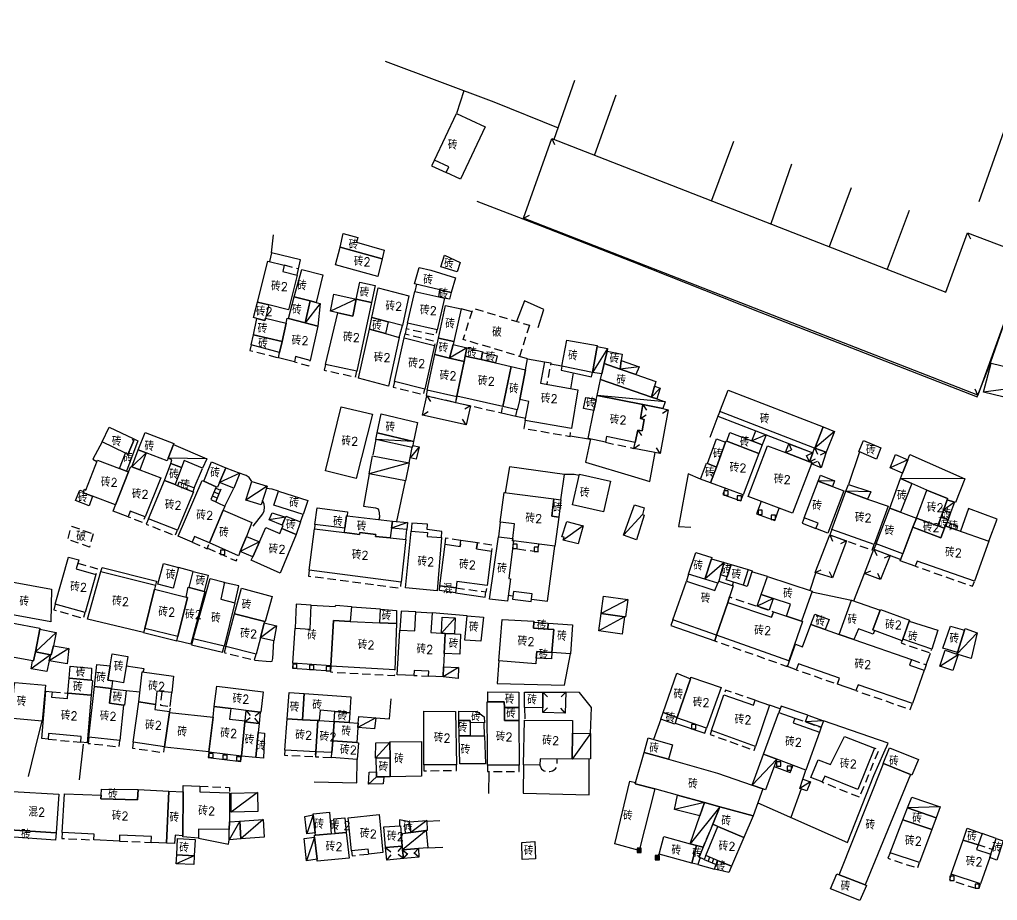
# Model space of a CAD drawing. Header units: millimetres. Extents: x 0 to 1209, y 0 to 1054.
# Drawn here: x 436 to 668.9, y 674.5 to 884.2 of the extents above; entities that cross this region are included whole.
import ezdxf

# ---------------------------------------------------------------- set-up
doc = ezdxf.new("R2010")
doc.units = ezdxf.units.MM
doc.linetypes.add('X5', pattern=[3, 2, -1])
doc.layers.add('JMD', color=6, linetype='Continuous')
doc.styles.add('HZ', font='rs.shx', dxfattribs={"width": 0.8, "bigfont": 'hztxt.shx'})
doc.linetypes.add('443', pattern='A,9.4,[169,AAA.SHX,S=1,R=0,X=0,Y=0.15],0.6', length=10)

# ---------------------------------------------------------------- blocks, each defined once
blk = doc.blocks.new('gc291')
blk.add_lwpolyline([(-0.5, -0.5), (0.5, -0.5), (0.5, 0.5), (-0.5, 0.5), (-0.5, -0.5)])
blk = doc.blocks.new('*U1')
at = {"linetype": 'Continuous'}
for points in [[(0, 0), (0.5, 0.5), (-0.5, 0.5)], [(0, 0), (-0.5, 0.5), (-0.5, -0.5)], [(0, 0), (-0.5, -0.5), (0.5, -0.5)], [(0, 0), (0.5, -0.5), (0.5, 0.5)]]:
    blk.add_solid(points, dxfattribs=at)
blk = doc.blocks.new('gc002')
blk.add_lwpolyline([(-0.5, -0.5), (0.5, -0.5), (0.5, 0.5), (-0.5, 0.5), (-0.5, -0.5)])
at = {"linetype": 'Continuous'}
blk.add_blockref('*U1', (0, 0), dxfattribs=at)

msp = doc.modelspace()

# ---------------------------------------------------------------- linework, layer by layer
at = {"layer": 'JMD', "color": 6, "linetype": '443', "flags": 128}
for points in [[(544.9, 841.02), (559.97, 835.19), (581.87, 826.62), (612.15, 814.62), (664.08, 794.42), (667.18, 802.54), (677.96, 833.12), (687.11, 858.67), (693.6, 877.26), (673.69, 884.22)], [(523.07, 874.33), (549, 864.63), (564.25, 858.46)], [(563.29, 855.74), (568.26, 869.83)], [(541.79, 867.28), (540.06, 861.82)], [(578.01, 866.23), (572.9, 851.99)], [(671.3, 860.08), (664.4, 840.81)], [(606.02, 855.19), (600.8, 841.12)], [(619.8, 849.77), (614.89, 835.62)], [(628.89, 830.16), (634.16, 844.23)], [(647.82, 838.79), (642.61, 824.81)], [(496.02, 828.69), (496.49, 832.96)], [(502.47, 824.85), (502.96, 826.99), (496.02, 828.69), (495.59, 826.62)], [(530.52, 821.22), (530.16, 819.52)], [(559.54, 810.93), (560.89, 815.17), (556.28, 817.25), (554.35, 812.37)], [(543.79, 814.63), (541.15, 815.32)], [(526.43, 808.56), (527.24, 811.39)], [(528.11, 810.69), (527.83, 809.44)], [(557, 803.49), (555.06, 804.04)], [(565.17, 801.72), (562.46, 802.18)], [(567.31, 796.35), (567.91, 800.11)], [(554.2, 789.83), (556.55, 789.3)], [(602.31, 789.8), (600.38, 784.74)], [(567.13, 785.15), (571.97, 784.3)], [(455.71, 783.67), (453.5, 779.54), (454.47, 779.02)], [(520.89, 784.26), (520.14, 780.57)], [(571.94, 784.44), (570.75, 778.82), (582.45, 775.35), (586.07, 774.27), (587.39, 781.17)], [(636.06, 781.31), (633.38, 773.53)], [(528.81, 778.7), (529.05, 779.88)], [(564.94, 769.85), (565.77, 775.91), (552.72, 777.73), (551.68, 771.62)], [(477.63, 772.76), (479.59, 777.38)], [(491.36, 774.28), (490.72, 775.23), (490.02, 775.64), (489.32, 775.94), (488.45, 776.2)], [(519.25, 776.06), (517.93, 768.4), (520.82, 767.97), (521.25, 767.8), (521.52, 767.48), (521.65, 766.8), (521.71, 765.75), (521.58, 765.17)], [(569.26, 775.68), (568.07, 775.9), (565.61, 775.92)], [(598.16, 774.8), (595.24, 776.1), (592.93, 763.54), (595.88, 763.41)], [(525.87, 764.7), (527.94, 774.39)], [(484.94, 768.4), (487.07, 772.66)], [(497.67, 771.92), (496.18, 772.43), (494.79, 772.6)], [(491.69, 763.6), (493.96, 766.59), (494.26, 767.3), (494.34, 768.11), (494.28, 768.86), (493.9, 769.81)], [(502.95, 764.62), (503.57, 766.4)], [(666.85, 760.02), (668.8, 765.26), (662, 767.86), (660.07, 762.41)], [(506.34, 763.99), (506.24, 762.95)], [(536.53, 760.89), (536.62, 762.36), (533.06, 762.79), (533.17, 764.06), (529.44, 764.33), (529.29, 762.41)], [(550.47, 764.58), (550.04, 761.1)], [(527.98, 760.44), (528.21, 762.83)], [(557.9, 746.2), (561.77, 745.77), (563.46, 758.88)], [(477.4, 752.86), (473.91, 753.75)], [(595.34, 752.16), (594.8, 750.56)], [(614.14, 751.67), (610.43, 752.78)], [(625.6, 752.63), (624.23, 748.34)], [(634.65, 745.85), (637.25, 752.34)], [(487.36, 745.53), (488.27, 749.4), (484.58, 750.18)], [(605.79, 749.45), (606.05, 750.28)], [(539.86, 747.73), (546.88, 746.68), (547.09, 747.95)], [(624.65, 747.95), (634.14, 746.03)], [(505.5, 744.78), (501.93, 745.05), (501.69, 739.3)], [(552.39, 747.17), (553.48, 747.04)], [(521.99, 743.85), (515.12, 744.35)], [(530.4, 743.19), (526.91, 743.42), (526.61, 738.84)], [(542.64, 742.25), (534.32, 743.01)], [(491.95, 731.73), (495.73, 731.41), (496.16, 731.51), (496.35, 732.11), (496.59, 736.35)], [(550.18, 731.57), (549.77, 726.2), (565.79, 725.78), (567.19, 733.26)], [(651.93, 730.63), (652.92, 733.39)], [(465.48, 728.93), (465.74, 729.65), (461.39, 730.32)], [(461.41, 724.53), (464.65, 724.16)], [(471.93, 720.69), (472.33, 723.99)], [(520.81, 717.99), (524.15, 717.72), (524.53, 722.52)], [(572, 714.29), (572.19, 720.43), (569.33, 723.99), (566.14, 724.08)], [(556.26, 720.41), (556.31, 717.75)], [(617.12, 720.13), (614.6, 721)], [(623.75, 718.6), (617.35, 720.75), (616.8, 719.26)], [(438.18, 703.99), (440.53, 713.82), (441.4, 717.21)], [(588.7, 717.65), (586.98, 712.85)], [(611.79, 697.72), (633.15, 688.32), (639.47, 704.24), (641.82, 709.66), (642.88, 711.99), (627.47, 717.29)], [(546.76, 713.67), (546.68, 716.82)], [(451.21, 711.68), (450.21, 703.26)], [(506.17, 702.79), (516.38, 702.49), (516.41, 708.07)], [(571.64, 699.63), (571.64, 708.19)], [(556.03, 706.79), (555.94, 700.02), (571.64, 699.63)], [(622.56, 703.36), (623.25, 705.56)], [(547.78, 705.2), (547.68, 700)], [(622.13, 701.08), (619.68, 694.25)], [(528.88, 693.26), (526.5, 693.68), (526.53, 692.29)], [(536.13, 693.46), (533, 693.27)], [(478.64, 689.38), (485.77, 687.95), (485.97, 688.97)], [(668.59, 689.3), (665.22, 690.49)], [(533.15, 687.03), (536.85, 687.2)], [(587.89, 684.72), (588.32, 685.5)], [(597.51, 683.04), (601.53, 682)]]:
    msp.add_lwpolyline(points, dxfattribs=at)
at = {"layer": 'JMD', "color": 6, "linetype": 'Continuous', "flags": 128}
for points in [[(546.92, 858.65), (541.02, 846.21), (537.59, 847.79), (538.23, 849.15), (534.8, 850.73), (540.06, 861.82)], [(522.36, 827.28), (512.34, 830.06), (513.12, 833.3), (516.55, 832.3), (516.25, 831.25), (522.86, 829.35)], [(522.36, 827.28), (521.32, 823.04), (511.3, 825.82), (512.34, 830.06)], [(495.36, 816.3), (492.69, 816.96), (495.15, 826.74), (499.08, 825.72), (498.72, 824.27), (502.11, 823.39), (500.09, 815.13)], [(540.96, 826.39), (540.27, 824.2), (536.35, 825.39), (537.24, 828.17)], [(506.66, 816.89), (505.22, 817.26), (501.45, 818.24), (503.21, 824.7), (508.25, 823.42)], [(538.84, 819.23), (536.1, 819.89), (530.08, 821.33), (531.22, 825.16), (533.99, 824.57), (539.87, 822.72)], [(519.87, 816.89), (516.2, 817.67), (517.04, 821.73), (520.71, 820.95)], [(523.77, 812.29), (519.95, 813.28), (521.46, 820.32), (528.75, 818.43), (527.24, 811.39)], [(538.84, 819.23), (538.37, 817.66), (537.25, 817.92), (535.88, 818.23), (536.1, 819.89)], [(505.22, 817.26), (504.03, 812.01), (500.09, 813.03), (501.45, 818.24)], [(506.66, 816.89), (507.63, 816.64), (507.03, 811.23), (504.03, 812.01), (505.22, 817.26)], [(519.87, 816.89), (516.35, 800.49), (508.9, 802.1), (511.83, 814.39), (515.36, 813.63), (516.2, 817.67)], [(516.2, 817.67), (515.36, 813.63), (511.83, 814.39), (510.07, 814.77), (510.89, 818.88)], [(535.88, 818.23), (537.25, 817.92), (535.49, 810.36), (528.4, 811.95), (530.16, 819.52)], [(495.36, 816.3), (494.58, 813.14), (494.45, 812.61), (492.57, 813.08), (491.78, 813.27), (492.69, 816.96)], [(539.44, 807.55), (535.76, 808.41), (537.48, 816.18), (541.15, 815.32)], [(499.51, 811.95), (498.55, 807.6), (491.71, 809.2), (492.57, 813.08), (494.45, 812.61), (494.58, 813.14)], [(500.09, 813.03), (504.03, 812.01), (507.03, 811.23), (505.23, 803.09), (501.75, 803.99), (501.47, 802.72), (497.69, 803.71), (497.97, 804.98), (498.55, 807.6), (499.51, 811.95), (499.76, 813.12)], [(523.77, 812.29), (523.16, 809.45), (519.35, 810.48), (519.95, 813.28)], [(523.16, 809.45), (526.43, 808.56), (523.89, 796.94), (516.74, 798.89), (519.35, 810.48)], [(498.55, 807.6), (497.97, 804.98), (491.17, 806.75), (491.71, 809.2)], [(534.81, 806.65), (532.5, 796.2), (525.31, 798.02), (527.62, 808.46)], [(539.44, 807.55), (539.27, 806.89), (538.42, 803.64), (534.9, 804.47), (535.76, 808.41)], [(542.57, 806.05), (542.16, 804.12), (541.89, 802.82), (538.42, 803.64), (539.27, 806.89)], [(546.29, 804.97), (545.93, 803.26), (542.16, 804.12), (542.57, 806.05), (546.33, 805.15)], [(573.53, 806.38), (572.43, 800.19), (572.43, 800.16), (565.17, 801.72), (566.31, 807.86), (573.57, 806.65)], [(575.92, 805.28), (575.25, 802.31), (574.7, 799.86), (572.43, 800.19), (573.53, 806.38), (576.06, 805.88)], [(538.42, 803.64), (541.89, 802.82), (540.17, 794.56), (540.13, 794.37), (533.12, 796), (534.9, 804.47)], [(545.93, 803.26), (549.39, 802.48), (553.11, 801.64), (551.11, 792.07), (540.17, 794.56), (541.89, 802.82), (542.16, 804.12)], [(549.39, 802.48), (545.93, 803.26), (546.29, 804.97), (549.75, 804.18)], [(555.17, 793.8), (556.51, 800.87), (557, 803.49), (561.04, 802.75), (560.09, 797.63), (568.99, 796.05), (567.42, 786.87), (556.44, 788.76), (557.3, 793.26)], [(579.31, 803.06), (579.02, 801.01), (575.25, 802.31), (575.92, 805.28), (579.53, 804.58)], [(556.51, 800.87), (555.17, 793.8), (554.55, 791.29), (551.11, 792.07), (553.11, 801.64)], [(579.02, 801.01), (582.79, 799.7), (587.56, 798.05), (587.22, 796.91), (586.47, 794.36), (574.39, 798.52), (574.7, 799.86), (575.25, 802.31)], [(582.79, 799.7), (579.02, 801.01), (579.31, 803.06), (583.57, 801.57)], [(685.13, 798.14), (683.33, 791.21), (665.57, 795.54), (667.37, 802.39)], [(586.47, 794.36), (587.78, 793.91), (589.72, 793.24), (589.17, 791.61), (584.43, 792.55), (573.53, 794.72), (574.39, 798.52)], [(587.78, 793.91), (586.47, 794.36), (587.22, 796.91), (588.54, 796.44)], [(573.34, 793.79), (572.8, 791.15), (570.34, 791.64), (570.89, 794.28)], [(584.43, 792.55), (583.89, 789.21), (584.72, 789.02), (584.26, 786.32), (583.28, 786.51), (582.63, 783.51), (575.81, 784.96), (575.53, 783.59), (571.42, 784.46), (572.8, 791.15), (573.34, 793.79), (573.53, 794.72)], [(627.36, 787.25), (625.37, 782.21), (625.34, 782.15), (602.75, 790.92), (604.77, 796.01)], [(520.04, 790.25), (516.17, 774.93), (508.9, 776.79), (512.62, 792.06)], [(529.84, 783.81), (521.21, 785.86), (522.11, 790.36), (530.75, 788.31)], [(463.06, 784.46), (462.95, 784.14), (463.27, 783.98), (461.84, 780.68), (461.28, 780.96), (455.71, 783.67), (457.37, 787.21)], [(628.12, 781.21), (625.37, 782.21), (627.36, 787.25), (630.09, 786.19)], [(472.69, 783.04), (471.43, 779.78), (471.2, 779.17), (466.19, 781.07), (464.31, 781.78), (465.91, 785.94), (472.8, 783.33)], [(529.84, 783.81), (529.65, 782.84), (529.55, 782.34), (520.89, 784.26), (521.21, 785.86)], [(610.4, 783.91), (612.84, 782.98), (612.07, 780.94), (604.4, 783.86), (605.17, 785.9)], [(612.84, 782.98), (610.4, 783.91), (611.32, 786.31), (613.84, 785.33)], [(461.47, 776.74), (459.81, 777.35), (461.28, 780.96), (461.84, 780.68), (463.27, 783.98), (462.95, 784.14), (463.06, 784.46), (464.22, 783.9)], [(474.59, 777.61), (472.03, 778.53), (472.3, 779.4), (471.43, 779.78), (472.69, 783.04), (480.67, 779.67), (479.61, 777.43), (475.27, 779.26)], [(529.55, 782.34), (529.65, 782.84), (531.18, 782.5), (530.51, 779.58), (529.05, 779.88)], [(604.14, 783.58), (601.94, 777.68), (599.8, 778.51), (601.97, 784.43)], [(604.4, 783.86), (612.07, 780.94), (608.34, 771.08), (600.55, 773.93), (601.94, 777.68), (604.14, 783.58), (604.26, 783.91)], [(618.38, 781.12), (624.09, 778.97), (624.69, 778.74), (624.58, 778.44), (620.07, 766.7), (609.49, 770.68), (614.16, 782.71)], [(641.13, 782.23), (640.07, 779.55), (635.87, 781.39), (637, 784.03)], [(466.19, 781.07), (464.64, 777.05), (462.77, 777.77), (464.31, 781.78)], [(528.81, 778.7), (527.94, 774.39), (519.25, 776.06), (520.11, 780.37)], [(647.54, 779.4), (646.28, 776.22), (643.3, 777.48), (644.56, 780.67)], [(658.62, 769.33), (656.88, 769.88), (656.99, 770.18), (652.08, 772.2), (648.52, 773.74), (645.77, 774.93), (646.28, 776.22), (647.54, 779.4), (648.04, 780.65), (661.08, 774.86), (658.86, 769.25)], [(459.81, 777.35), (461.47, 776.74), (462, 776.54), (458.89, 768.69), (453.44, 770.72), (451.18, 771.56), (451.29, 771.88), (451.47, 772.4), (451.85, 772.21), (454.58, 779.3)], [(462.77, 777.77), (464.64, 777.05), (469.65, 775.15), (465.94, 765.81), (462.38, 767.17), (461.87, 765.87), (458.31, 767.22), (458.89, 768.69), (462, 776.54), (462.53, 777.86)], [(474.59, 777.61), (473.09, 773.5), (470.56, 774.5), (472.03, 778.53)], [(485.15, 777.47), (483.65, 774.04), (483.15, 772.9), (482.87, 773.02), (479.9, 774.36), (481.75, 778.93)], [(599.8, 778.51), (601.94, 777.68), (600.55, 773.93), (598.16, 774.8), (599.62, 778.58)], [(483.65, 774.04), (485.15, 777.47), (488.45, 776.2), (487.07, 772.66)], [(576.74, 774.36), (575.11, 767.02), (567.71, 768.67), (569.34, 776)], [(629.58, 773.04), (626.21, 774.36), (626.72, 775.73), (630.1, 774.4)], [(473.09, 773.5), (473.73, 773.24), (477.28, 771.83), (477.42, 771.78), (473.61, 762.67), (466.76, 765.4), (470.56, 774.5)], [(477.28, 771.83), (473.73, 773.24), (474.08, 774.17), (477.63, 772.76)], [(479.9, 774.36), (482.87, 773.02), (481.57, 769.94), (484.94, 768.4), (484.52, 767.41), (481.27, 759.62), (477.73, 761.16), (477.14, 759.78), (473.84, 761.21), (479.55, 774.51)], [(494.96, 773.11), (493.53, 768.66), (489.94, 769.82), (491.36, 774.28)], [(629.58, 773.04), (632.26, 771.99), (628.45, 761.93), (625.66, 763.03), (626.15, 764.31), (622.89, 765.59), (626.21, 774.36)], [(637.97, 770.08), (632.75, 771.92), (633.38, 773.53), (638.71, 771.77)], [(648.52, 773.74), (645.78, 766.97), (643.27, 767.92), (645.77, 774.93)], [(451.29, 771.88), (451.18, 771.56), (453.44, 770.72), (452.63, 768.48), (449.37, 769.75), (450.39, 772.18)], [(504.66, 769.73), (503.57, 766.4), (496.58, 768.59), (497.67, 771.92)], [(563.28, 770.09), (562.74, 765.99), (564.4, 765.75), (563.46, 758.88), (553.62, 760.1), (553.39, 760.12), (553.45, 760.66), (553.9, 764.15), (550.47, 764.58), (551.41, 771.65)], [(637.97, 770.08), (642.84, 768.37), (639.51, 759.24), (629.42, 762.8), (632.75, 771.92)], [(656.88, 769.88), (656, 767.42), (655.44, 765.83), (654.69, 763.73), (649.57, 765.54), (652.08, 772.2), (656.99, 770.18)], [(564.4, 765.75), (562.74, 765.99), (563.28, 770.09), (564.94, 769.85)], [(584.75, 766.22), (582.97, 760.38), (579.81, 761.49), (582.46, 768.66), (584.76, 768.01), (584.35, 766.36)], [(658.62, 769.33), (657.72, 766.81), (656, 767.42), (656.88, 769.88)], [(490.04, 761.19), (488.58, 757.6), (488.16, 756.58), (481.27, 759.62), (484.52, 767.41), (491.37, 764.46)], [(499.35, 765.73), (498.57, 763.83), (495.46, 765.12), (496.22, 766.82)], [(514.04, 766.04), (513.85, 766.06), (513.5, 763.14), (506.34, 763.99), (506.94, 767.99), (514.16, 767.01)], [(514.04, 766.04), (524.84, 764.79), (524.62, 763.12), (524.32, 760.81), (520.82, 761.17), (520.87, 761.63), (517.07, 762.09), (517.01, 761.63), (513.37, 762.08), (513.5, 763.14), (513.85, 766.06)], [(645.78, 766.97), (649.57, 765.54), (648.74, 763.35), (646.34, 757.01), (639.98, 759.41), (643.27, 767.92)], [(657.72, 766.81), (657.13, 765.14), (655.44, 765.83), (656, 767.42)], [(501.87, 761.64), (498.51, 763.06), (498.78, 763.75), (498.57, 763.83), (499.35, 765.73), (499.46, 765.98), (502.95, 764.62)], [(524.62, 763.12), (524.84, 764.79), (528.37, 764.5), (528.21, 762.83)], [(570.21, 763.7), (569.07, 759.38), (565.45, 760.32), (565.67, 760.97), (565.18, 761.07), (566.34, 764.69)], [(656.59, 763.63), (659.1, 762.75), (666.85, 760.02), (663.39, 750.52), (649.76, 755.31), (649.31, 754.1), (645.72, 755.36), (646.34, 757.01), (648.74, 763.35), (655.37, 760.83), (656.23, 763.18), (656.41, 763.69)], [(654.69, 763.73), (656.23, 763.18), (655.37, 760.83), (648.74, 763.35), (649.57, 765.54)], [(657.13, 765.14), (656.91, 764.53), (656.59, 763.63), (656.41, 763.69), (656.23, 763.18), (654.69, 763.73), (655.44, 765.83)], [(659.1, 762.75), (656.59, 763.63), (656.91, 764.53), (659.39, 763.66)], [(498.51, 763.06), (501.87, 761.64), (498.13, 752.39), (491.19, 755.49), (491.56, 756.33), (493.15, 759.92), (494.67, 763.33), (498.04, 761.9)], [(513.37, 762.08), (517.01, 761.63), (517.07, 762.09), (520.87, 761.63), (520.82, 761.17), (524.32, 760.81), (527.98, 760.44), (526.93, 750.25), (504.99, 753.14), (506.24, 762.95)], [(536.53, 760.89), (535.45, 748.26), (527.91, 748.94), (529.29, 762.41), (533.18, 762.08), (533.1, 761.18)], [(493.15, 759.92), (491.56, 756.33), (488.58, 757.6), (490.04, 761.19)], [(540.01, 748.92), (536.14, 749.43), (537.39, 759.34), (540.95, 758.81), (541.13, 760.29), (545.04, 759.71), (544.85, 758.22), (548.41, 757.69), (547.35, 749.46), (540.19, 750.41)], [(553.45, 760.66), (553.39, 760.12), (553.62, 760.1), (552.5, 751.12), (552.93, 751.07), (552.2, 745.75), (547.91, 746.23), (550.04, 761.1)], [(600.82, 755.87), (599.17, 751), (595.34, 752.16), (597.09, 757.33), (600.9, 756.12)], [(454.19, 752.13), (451.65, 743.05), (444.55, 745.04), (447.69, 756.26), (450.12, 755.63), (449.51, 753.44)], [(473.91, 753.75), (472.64, 748.84), (469, 749.82), (470.28, 754.72)], [(603.8, 754.99), (602.93, 752.03), (602.5, 750.54), (602.29, 750.06), (599.17, 751), (600.82, 755.87)], [(605.47, 754.5), (604.52, 751.56), (602.93, 752.03), (603.8, 754.99)], [(604.52, 751.56), (605.47, 754.5), (609.55, 753.29), (608.34, 749.56), (604.28, 750.83)], [(468.17, 748.63), (465.83, 739.25), (465.59, 738.28), (452.25, 741.49), (455.42, 752.82), (468.41, 749.58)], [(479.99, 748.08), (476.4, 749.01), (477.4, 752.86), (480.93, 751.95)], [(443.61, 748.63), (443.45, 740.88), (433.97, 742.6), (434.13, 750.34)], [(487.33, 745.37), (484.76, 735.05), (477.41, 736.8), (481.42, 751.19), (484.85, 750.26), (483.98, 746.21)], [(602.29, 750.06), (602.5, 750.54), (605.98, 749.39), (605.09, 746.76), (604.64, 745.43), (602, 737.63), (591.57, 741.31), (594.8, 750.56), (601.55, 748.32)], [(622.2, 741.01), (618.66, 742.2), (619.6, 745.06), (615.47, 746.43), (612.65, 747.36), (614.14, 751.67), (624.73, 748.17)], [(475.69, 746.75), (476.05, 746.66), (473.72, 737.32), (465.83, 739.25), (468.17, 748.63)], [(476.4, 749.01), (479.99, 748.08), (480.13, 748.04), (476.83, 735.53), (473.48, 736.35), (473.72, 737.32), (476.05, 746.66), (475.69, 746.75), (476.19, 749.07)], [(494.41, 740.96), (487.23, 742.74), (488.88, 748.82), (496.17, 746.9), (494.55, 740.92)], [(540.01, 748.92), (539.86, 747.73), (536, 748.28), (536.14, 749.43)], [(580.05, 742.03), (574.51, 742.82), (575.06, 746.92), (580.84, 746.13), (580.29, 742)], [(618.66, 742.2), (622.2, 741.01), (622.42, 740.93), (619.24, 731.57), (602, 737.63), (604.64, 745.43), (615.07, 741.93), (615.52, 743.25)], [(615.47, 746.43), (614.48, 743.6), (611.67, 744.55), (612.65, 747.36)], [(640.95, 743.61), (639.24, 738.9), (639.61, 738.76), (639.25, 737.88), (635.75, 739.18), (634.66, 736.64), (631.16, 737.86), (634.14, 746.03)], [(494.41, 740.96), (494.31, 740.57), (493.37, 737.05), (492.34, 733.17), (485.16, 734.98), (487.23, 742.74)], [(514.73, 740.95), (510.75, 741.14), (510.13, 730.37), (501.08, 731.02), (501.69, 739.3), (505.26, 739.06), (505.5, 744.78), (511.22, 744.51), (511.33, 744.81), (515.06, 744.46)], [(525.79, 740.42), (521.79, 740.61), (521.99, 743.85), (525.82, 743.53)], [(536.51, 738.13), (537.35, 738.08), (537.15, 733.31), (537.01, 730.1), (536.91, 727.77), (533.41, 727.92), (533.46, 729.12), (529.96, 729.26), (529.91, 728.06), (525.92, 728.23), (526.61, 738.84), (530.19, 738.69), (530.4, 743.19), (534.32, 743.01), (534, 738.28)], [(580.05, 742.03), (579.51, 737.94), (573.97, 738.73), (574.51, 742.82)], [(647.85, 740.99), (646.31, 736.75), (646.17, 736.35), (639.61, 738.76), (639.24, 738.9), (640.95, 743.61), (641.01, 743.77), (647.94, 741.21)], [(440.83, 739.12), (439.8, 733.68), (439.4, 731.54), (439.11, 731.59), (432.61, 732.75), (434.14, 740.64), (440.87, 739.37)], [(493.37, 737.05), (494.31, 740.57), (497.19, 739.86), (496.59, 736.35)], [(514.73, 740.95), (521.79, 740.61), (525.79, 740.42), (525.4, 729.43), (510.13, 730.31), (510.13, 730.37), (510.75, 741.14)], [(539.59, 737.95), (537.35, 738.08), (536.51, 738.13), (536.7, 741.98), (539.79, 741.8)], [(546.48, 741.98), (545.85, 736.2), (542.02, 736.47), (542.64, 742.25)], [(558.5, 740.76), (558.38, 739.33), (561.81, 739.12), (563.24, 739.03), (562.81, 733.53), (559.23, 733.75), (559.07, 732.22), (558.93, 730.84), (550.18, 731.57), (550.96, 741.43), (558.52, 740.97)], [(561.93, 740.55), (561.81, 739.12), (558.38, 739.33), (558.5, 740.76)], [(562.81, 733.53), (563.24, 739.03), (561.81, 739.12), (561.93, 740.55), (567.72, 740.11), (567.19, 733.26)], [(627.89, 739), (624.41, 740.21), (625.37, 742.66), (628.83, 741.4)], [(646.31, 736.75), (647.85, 740.99), (654.68, 738.82), (653.22, 734.34)], [(444.09, 735.15), (443.6, 732.97), (443.38, 733.01), (439.8, 733.68), (440.83, 739.12), (444.79, 738.29)], [(539.59, 737.95), (541.05, 737.87), (540.9, 733.14), (537.15, 733.31), (537.35, 738.08)], [(627.89, 739), (631.16, 737.86), (634.66, 736.64), (648.43, 731.85), (647.96, 730.53), (651.45, 729.31), (648.61, 721.37), (635.7, 725.88), (635.19, 724.47), (630.78, 726.01), (631.29, 727.42), (621.47, 730.85), (620.96, 729.44), (618.88, 730.17), (620.8, 735.49), (622.43, 734.92), (624.41, 740.21)], [(661.03, 738.88), (659.37, 733.56), (655.89, 734.56), (657.69, 739.81)], [(659.48, 733.1), (659.24, 733.17), (659.37, 733.56), (661.03, 738.88), (661.15, 739.26), (664.02, 738.26), (662.61, 732.08)], [(443.38, 733.01), (443.06, 731.53), (442.51, 729.04), (438.84, 729.63), (439.11, 731.59), (439.4, 731.54), (439.8, 733.68)], [(443.06, 731.53), (443.38, 733.01), (443.6, 732.97), (444.09, 735.15), (447.78, 734.52), (447.38, 730.82)], [(562.81, 733.53), (562.7, 732), (559.07, 732.22), (559.23, 733.75)], [(659.24, 733.17), (659.48, 733.1), (658.24, 729.29), (655.19, 730.28), (656.42, 734.09)], [(458.16, 726.79), (457.08, 726.97), (457.61, 730.33), (458.07, 733.22), (461.81, 732.58), (460.82, 726.33)], [(453.09, 726.93), (447.87, 727.43), (448.12, 730.25), (453.2, 729.79)], [(457.61, 730.33), (457.08, 726.97), (458.16, 726.79), (457.95, 724.93), (457.83, 724.95), (453.89, 725.41), (454.47, 730.7)], [(468.4, 721.2), (464.48, 721.77), (465.27, 728.96), (472.73, 727.94), (472.33, 723.99), (468.73, 724.32)], [(536.91, 727.77), (537.01, 730.1), (540.58, 729.97), (540.5, 727.39)], [(453.09, 726.93), (453.4, 726.91), (453.07, 723.41), (447.55, 723.88), (447.87, 727.43)], [(595.77, 727.3), (592.61, 718.08), (589.27, 719.29), (592.52, 728.6)], [(592.57, 717.96), (592.61, 718.08), (595.77, 727.3), (595.89, 727.64), (603.07, 725.18), (599.61, 715.55)], [(434.42, 717.8), (434.06, 717.83), (434.09, 718.11), (434.78, 725.4), (434.88, 726.38), (442.22, 725.75), (441.4, 717.21)], [(447.55, 723.88), (453.07, 723.41), (452.12, 712.03), (450.62, 712.17), (450.74, 713.57), (442.96, 714.29), (442.84, 712.9), (441.35, 713.04), (442.3, 724.32), (443.79, 724.2), (443.68, 722.9), (447.45, 722.58)], [(457.83, 724.95), (457.45, 721.5), (460.8, 721.03), (459.93, 712.59), (452.57, 713.4), (453.89, 725.41)], [(457.95, 724.93), (461.41, 724.53), (461.03, 721), (460.8, 721.03), (457.45, 721.5), (457.83, 724.95)], [(493.35, 719.37), (489.97, 719.77), (486.33, 720.2), (482.41, 720.66), (482.98, 725.52), (494.07, 724.14), (493.51, 719.35)], [(554.91, 720.46), (551.47, 720.43), (551.45, 721.76), (547.54, 721.76), (547.51, 724.14), (554.89, 724.11)], [(560.63, 724.11), (560.61, 720.33), (556.26, 720.41), (556.28, 724.13)], [(503.84, 723.78), (503.37, 717.53), (499.76, 717.72), (500.2, 724.05)], [(514.65, 719.2), (511.1, 719.5), (507.58, 719.8), (507.38, 717.32), (507.07, 717.34), (503.37, 717.53), (503.84, 723.78), (514.93, 722.97)], [(603.76, 723.46), (610.81, 721.03), (611.19, 722.17), (614.6, 721), (611.27, 711.19), (600.82, 714.96)], [(468.4, 721.2), (468.27, 720), (471.76, 719.5), (471.73, 719.23), (470.58, 711.08), (463.13, 712.16), (464.48, 721.77)], [(486.33, 720.2), (486.02, 717.65), (489.72, 717.3), (489.69, 717.05), (488.87, 708.88), (481.12, 709.8), (481.13, 709.89), (482.11, 718.17), (482.41, 720.66)], [(514.65, 719.2), (514.5, 716.86), (510.93, 717.14), (511.1, 719.5)], [(540.06, 706.83), (532.31, 706.8), (532.28, 719.54), (539.82, 719.51)], [(543.31, 716.86), (543.31, 717.35), (540.65, 717.35), (540.61, 719.58), (545.01, 719.53), (546.63, 718.22), (546.71, 716.82)], [(547.54, 721.76), (551.45, 721.76), (551.47, 720.43), (551.51, 717.35), (554.94, 717.38), (554.98, 706.72), (547.43, 706.72), (547.41, 721.76)], [(554.94, 717.38), (551.51, 717.35), (551.47, 720.43), (554.91, 720.46)], [(482.11, 718.17), (481.13, 709.89), (470.57, 711), (470.58, 711.08), (471.73, 719.23)], [(503.37, 717.53), (507.07, 717.34), (506.55, 709.92), (499.19, 710.3), (499.76, 717.72)], [(507.38, 717.32), (510.93, 717.14), (510.61, 712.52), (510.42, 709.72), (506.55, 709.92), (507.07, 717.34)], [(514.5, 716.86), (516.68, 716.69), (516.6, 715.67), (516.36, 712.08), (510.61, 712.52), (510.93, 717.14)], [(516.6, 715.67), (516.68, 716.69), (516.79, 718.31), (520.86, 718.01), (520.59, 715.34)], [(543.31, 716.86), (543.34, 713.67), (540.69, 713.67), (540.65, 717.35), (543.31, 717.35)], [(567.68, 714.32), (567.59, 708.13), (560.02, 708.26), (559.94, 706.72), (556.03, 706.79), (556.24, 717.47), (567.72, 717.36)], [(592.61, 718.08), (592.57, 717.96), (592.06, 716.46), (588.7, 717.65), (589.27, 719.29)], [(616.34, 708.15), (613.16, 709.34), (616.8, 719.26), (620.61, 717.93), (620.21, 716.8), (626.51, 714.61), (623.25, 705.56)], [(627.47, 717.29), (626.91, 715.73), (623.19, 717.03), (623.75, 718.6)], [(493.07, 716.61), (492.86, 714.5), (492.26, 708.54), (488.87, 708.88), (489.69, 717.05)], [(492.26, 708.54), (492.86, 714.5), (494.36, 714.35), (494.09, 708.35)], [(516.36, 712.08), (516.75, 712.05), (516.41, 708.07), (510.33, 708.53), (510.42, 709.72), (510.61, 712.52)], [(540.69, 713.67), (543.34, 713.67), (546.76, 713.67), (546.94, 707.02), (540.86, 707.02)], [(567.59, 708.13), (567.68, 714.32), (572, 714.29), (571.95, 708.19)], [(590.54, 708.12), (584.75, 709.76), (585.73, 713.2), (591.52, 711.56)], [(639.61, 710.74), (635.61, 700.91), (627.76, 704.07), (627.1, 702.72), (624.4, 703.81), (626.17, 708.02), (629.14, 706.86), (632.42, 713.51)], [(524.26, 708.44), (520.94, 708.39), (520.78, 708.38), (520.83, 712.05), (524.24, 712.11)], [(524.29, 703.96), (524.26, 708.44), (524.24, 712.11), (524.24, 712.27), (531.72, 712.38), (531.77, 704.07)], [(648.19, 704.49), (641.74, 707.1), (641.63, 707.14), (643.19, 710.88), (650.08, 708.1), (648.52, 704.36)], [(524.29, 703.96), (522.75, 703.94), (521.02, 703.92), (521, 705.12), (520.94, 708.39), (524.26, 708.44)], [(590.54, 708.12), (602.19, 704.81), (610.46, 701.98), (613, 701.11), (610.71, 694.68), (602.8, 696.83), (599.14, 697.82), (592.73, 699.57), (587.27, 701.05), (582.63, 702.3), (584.75, 709.76)], [(616.34, 708.15), (613.67, 700.88), (613, 701.11), (610.46, 701.98), (613.16, 709.34)], [(648.19, 704.49), (637.38, 678.22), (631.19, 680.65), (641.74, 707.1)], [(522.75, 703.94), (522.65, 702.26), (519.09, 702.19), (519.27, 705.08), (521, 705.12), (521.02, 703.92)], [(624.35, 702.78), (623.47, 700.64), (621.85, 701.17), (622.56, 703.36)], [(471.59, 700.53), (470.99, 688.16), (467.39, 688.32), (467.46, 689.72), (459.87, 690.06), (459.8, 688.66), (453.71, 688.93), (453.8, 690.33), (446.21, 690.67), (446.77, 699.91), (455.45, 699.6), (455.4, 698.73), (464.13, 698.43), (464.27, 700.9)], [(464.27, 700.9), (464.13, 698.43), (455.4, 698.73), (455.45, 699.6), (455.54, 701.04)], [(485.99, 693.21), (485.98, 691.4), (478.67, 691.51), (478.64, 689.38), (474.92, 689.66), (474.92, 689.88), (474.99, 700.35), (475, 701.85), (478.98, 701.7), (478.97, 700.4), (486.03, 700.12)], [(582.63, 702.3), (587.27, 701.05), (583.58, 686.43), (577.79, 688.02), (581.36, 702.95), (582.71, 702.58)], [(444.72, 690.62), (433.68, 691.29), (433.94, 694.65), (434.38, 700.47), (445.42, 699.79)], [(474.99, 700.35), (474.92, 689.88), (473.08, 690.02), (472.97, 688.07), (470.99, 688.16), (471.59, 700.53)], [(492.74, 695.67), (486.42, 695.51), (486.39, 700.02), (492.72, 700.18)], [(599.14, 697.82), (598.04, 694.68), (591.96, 696.18), (592.73, 699.57)], [(654.27, 694.22), (647.49, 696.58), (648.47, 699.07), (655.22, 696.8)], [(602.8, 696.83), (601.08, 692.66), (598.81, 687.17), (597.2, 687.6), (595.7, 688.01), (598.04, 694.68), (599.14, 697.82)], [(610.71, 694.68), (608.45, 689.53), (602.29, 692.14), (601.08, 692.66), (602.8, 696.83)], [(654.27, 694.22), (653.24, 691.42), (646.37, 693.69), (647.49, 696.58)], [(506.45, 690.61), (504.42, 690.41), (503.93, 694.47), (505.95, 694.91)], [(510.26, 690.4), (506.52, 690.05), (506.45, 690.61), (505.95, 694.91), (505.92, 695.15), (509.81, 695.56)], [(513.8, 690.72), (511.18, 690.48), (510.86, 693.97), (513.48, 694.21)], [(521.67, 694.94), (522.57, 685.91), (519.2, 685.57), (519.08, 686.76), (515.1, 686.35), (514.32, 694.19)], [(488.74, 689.16), (485.97, 688.97), (485.98, 691.4), (485.99, 693.21), (488.49, 693.38)], [(488.74, 689.16), (488.49, 693.38), (494.05, 693.76), (494.31, 689.54)], [(526.9, 690.4), (527.16, 687.4), (523.19, 687.1), (522.76, 692.01), (526.73, 692.31)], [(529.17, 690.68), (527.92, 690.52), (527.77, 692.52), (528.94, 692.68)], [(532.85, 691.13), (529.17, 690.68), (528.94, 692.68), (528.88, 693.26), (532.98, 693.56), (533.12, 691.16)], [(608.45, 689.53), (605.56, 682.64), (602.25, 684.02), (599.43, 685.2), (602.29, 692.14)], [(653.24, 691.42), (650.35, 683.53), (643.29, 685.86), (646.37, 693.69)], [(664.25, 687.76), (660.7, 688.9), (661.67, 691.74), (665.22, 690.49)], [(444.72, 690.62), (444.59, 688.89), (433.57, 689.62), (433.68, 691.29)], [(477.64, 685.16), (473.45, 685.35), (473.68, 689.25), (477.87, 689.06)], [(506.88, 684.32), (504.35, 683.94), (503.82, 689.26), (506.28, 689.61)], [(506.88, 684.32), (506.28, 689.61), (506.24, 690.02), (506.52, 690.05), (510.26, 690.4), (511.18, 690.48), (513.8, 690.72), (514.49, 684.57), (506.93, 683.87)], [(530.99, 686.86), (527.24, 686.57), (527.16, 687.4), (526.9, 690.4), (527.92, 690.52), (529.17, 690.68), (532.85, 691.13), (533.22, 687.03)], [(595.7, 688.01), (597.2, 687.6), (596.12, 683.39), (588.32, 685.5), (589.4, 689.71)], [(667.02, 684.76), (667.29, 685.53), (668.59, 689.3), (670.23, 688.72), (668.69, 684.14)], [(558.88, 684.46), (555.72, 684.24), (555.6, 688.34), (558.76, 688.55)], [(598.81, 687.17), (597.83, 684.8), (598.06, 684.7), (597.51, 683.04), (596.12, 683.39), (597.2, 687.6)], [(664.25, 687.76), (663.85, 686.63), (667.29, 685.53), (667.02, 684.76), (664.86, 678.5), (657.88, 680.75), (660.7, 688.9)], [(477.64, 685.16), (477.52, 683.06), (473.33, 683.25), (473.45, 685.35)], [(605.56, 682.64), (604.91, 681.19), (601.53, 682), (602.25, 684.02)], [(631.19, 680.65), (637.38, 678.22), (637.68, 678.1), (636.12, 674.52), (629.1, 677.27), (630.66, 680.85)]]:
    msp.add_lwpolyline(points, close=True, dxfattribs=at)
for points in [[(562.77, 855.94), (656.59, 819.36), (661.75, 833.47), (676.17, 827.96), (664.19, 794.81), (556.03, 836.95), (562.77, 855.94)], [(562.77, 855.94), (563.44, 854.49)], [(556.03, 836.95), (557.49, 837.62)], [(661.75, 833.47), (662.42, 832.02)], [(543.41, 792.29), (542.36, 787.71), (531.97, 790.05), (533.05, 794.68), (543.41, 792.29)], [(533.05, 794.68), (533.89, 793.32)], [(664.19, 794.81), (663.53, 796.27)], [(543.41, 792.29), (542.05, 791.44)], [(589.17, 791.61), (590.48, 791.34), (588.57, 780.95), (582.33, 782.14), (582.63, 783.51), (583.28, 786.51), (584.26, 786.32), (584.72, 789.02), (583.89, 789.21), (584.43, 792.55), (589.17, 791.61)], [(584.43, 792.55), (585.34, 791.24)], [(531.97, 790.05), (533.32, 790.9)], [(583.89, 789.21), (585.21, 790.11)], [(590.48, 791.34), (589.16, 790.45)], [(542.36, 787.71), (541.51, 789.06)], [(583.28, 786.51), (584.16, 785.17)], [(582.33, 782.14), (583.67, 783.02)], [(624.9, 781.04), (624.09, 778.97), (618.38, 781.12), (619.2, 783.25), (624.9, 781.04)], [(619.2, 783.25), (619.85, 781.78)], [(588.57, 780.95), (587.66, 782.27)], [(618.38, 781.12), (619.84, 781.78)], [(624.9, 781.04), (623.44, 780.4)], [(624.09, 778.97), (623.44, 780.44)], [(628.12, 781.21), (626.91, 777.49), (624.58, 778.44), (624.69, 778.74), (624.09, 778.97), (624.9, 781.04), (625.34, 782.15), (625.37, 782.21), (628.12, 781.21)], [(625.37, 782.21), (626.02, 780.76)], [(628.12, 781.21), (626.68, 780.51)], [(624.09, 778.97), (625.55, 779.62)], [(624.58, 778.44), (626.04, 779.08)], [(626.91, 777.49), (626.23, 778.95)], [(482.87, 773.02), (481.57, 769.94)], [(481.96, 770.86), (483.14, 770.32)], [(482.35, 771.78), (483.53, 771.24)], [(482.74, 772.7), (483.92, 772.16)], [(482.75, 769.4), (484.06, 772.49)], [(481.57, 769.94), (482.75, 769.4)], [(632.96, 760.09), (629.56, 751.31), (625.49, 752.56), (628.94, 761.52), (632.96, 760.09)], [(628.94, 761.52), (629.61, 760.07)], [(632.96, 760.09), (631.51, 759.42)], [(643.33, 756.65), (641.03, 750.89), (637.25, 752.34), (639.47, 758.11), (643.33, 756.65)], [(639.47, 758.11), (640.13, 756.65)], [(643.33, 756.65), (641.87, 756.01)], [(625.49, 752.56), (626.93, 753.26)], [(629.56, 751.31), (628.86, 752.75)], [(637.25, 752.34), (638.71, 752.99)], [(641.03, 750.89), (640.39, 752.36)], [(560.61, 720.33), (560.63, 724.11), (566.14, 724.08), (565.98, 719.13), (560.6, 719.26), (560.61, 720.33)], [(560.63, 724.11), (561.76, 722.97)], [(566.14, 724.08), (564.98, 722.97)], [(493.35, 719.37), (493.07, 716.61), (489.69, 717.05), (489.72, 717.3), (489.97, 719.77), (493.35, 719.37)], [(489.97, 719.77), (490.97, 718.52)], [(560.6, 719.26), (561.75, 720.37)], [(565.98, 719.13), (564.88, 720.29)], [(489.69, 717.05), (490.95, 718.05)], [(493.07, 716.61), (492.08, 717.87)], [(493.35, 719.37), (492.11, 718.37)], [(527.24, 686.57), (527.42, 684.47), (523.46, 684.11), (523.19, 687.1), (527.16, 687.4), (527.24, 686.57)], [(523.19, 687.1), (524.41, 686.06)], [(527.16, 687.4), (526.13, 686.18)], [(527.42, 684.47), (527.24, 686.57), (530.99, 686.86), (531.1, 684.79), (527.42, 684.47)], [(530.99, 686.86), (529.94, 685.66)], [(523.46, 684.11), (524.48, 685.34)], [(527.42, 684.47), (526.19, 685.49)], [(527.24, 686.57), (528.46, 685.54)], [(527.42, 684.47), (528.45, 685.69)], [(531.1, 684.79), (529.89, 685.84)], [(599.43, 685.2), (599.05, 684.28)], [(602.25, 684.02), (599.43, 685.2)], [(600.35, 684.82), (599.99, 683.89)], [(599.05, 684.28), (601.92, 683.08)], [(601.27, 684.43), (600.92, 683.5)], [(602.2, 684.05), (601.86, 683.11)]]:
    msp.add_lwpolyline(points, dxfattribs=at)
at = {"layer": 'JMD', "color": 6}
for points in [[(534.8, 850.73), (534.16, 849.38), (537.59, 847.79)], [(516.2, 817.67), (510.07, 814.77)], [(507.63, 816.64), (504.03, 812.01)], [(542.57, 806.05), (538.42, 803.64)], [(576.06, 805.88), (572.43, 800.19)], [(565.17, 801.72), (564.99, 800.74), (572.25, 799.17), (572.43, 800.16)], [(583.57, 801.57), (579.02, 801.01)], [(588.54, 796.44), (586.47, 794.36)], [(685.13, 798.14), (665.57, 795.54)], [(589.72, 793.24), (573.53, 794.72)], [(550.81, 790.6), (554.2, 789.83), (554.55, 791.29)], [(602.75, 790.92), (602.31, 789.8), (624.9, 781.04), (625.34, 782.15)], [(613.84, 785.33), (610.4, 783.91)], [(630.09, 786.19), (625.37, 782.21)], [(529.84, 783.81), (520.89, 784.26)], [(531.18, 782.5), (529.05, 779.88)], [(466.19, 781.07), (462.77, 777.77)], [(480.67, 779.67), (471.43, 779.78)], [(528.81, 778.7), (519.25, 776.06)], [(647.54, 779.4), (643.3, 777.48)], [(488.45, 776.2), (483.65, 774.04)], [(494.96, 773.11), (489.94, 769.82)], [(630.1, 774.4), (626.21, 774.36)], [(661.08, 774.86), (645.77, 774.93)], [(604.03, 772.66), (603.48, 771.19), (607.78, 769.61), (608.34, 771.08)], [(638.71, 771.77), (632.75, 771.92)], [(612.63, 769.5), (611.51, 766.52), (615.84, 764.94), (616.93, 767.88)], [(658.62, 769.33), (656, 767.42)], [(584.35, 766.36), (579.81, 761.49)], [(499.35, 765.73), (495.46, 765.12)], [(528.37, 764.5), (524.62, 763.12)], [(570.21, 763.7), (565.45, 760.32)], [(622.89, 765.59), (622.4, 764.31), (625.66, 763.03), (626.15, 764.31)], [(493.15, 759.92), (488.58, 757.6)], [(639.98, 759.41), (639.47, 758.11), (645.85, 755.7), (646.34, 757.01)], [(603.8, 754.99), (599.17, 751)], [(455.42, 752.82), (455.69, 753.78), (468.65, 750.55), (468.41, 749.58)], [(609.55, 753.29), (610.51, 753.01), (609.3, 749.27), (608.34, 749.56)], [(553.61, 748.08), (553.37, 746.24), (557.82, 745.65), (558.07, 747.48), (553.61, 748.08)], [(580.84, 746.13), (574.51, 742.82)], [(615.47, 746.43), (611.67, 744.55)], [(539.79, 741.8), (536.51, 738.13)], [(580.05, 742.03), (573.97, 738.73)], [(591.57, 741.31), (591.11, 739.98), (601.55, 736.31), (602, 737.63)], [(444.79, 738.29), (439.8, 733.68)], [(465.83, 739.25), (465.59, 738.28), (473.48, 736.35), (473.72, 737.32)], [(497.19, 739.86), (493.37, 737.05)], [(664.02, 738.26), (659.24, 733.17)], [(477.41, 736.8), (477, 735.35), (484.4, 733.6), (484.76, 735.05)], [(447.78, 734.52), (443.06, 731.53)], [(443.38, 733.01), (438.84, 729.63)], [(655.19, 730.28), (659.48, 733.1)], [(501.08, 731.02), (500.99, 729.83), (510.06, 729.17)], [(540.58, 729.97), (536.91, 727.77)], [(520.86, 718.01), (516.6, 715.67)], [(627.47, 717.29), (623.19, 717.03)], [(592.15, 716.73), (599.17, 714.33), (599.61, 715.55)], [(572, 714.29), (567.59, 708.13)], [(524.24, 712.11), (520.78, 708.38)], [(481.12, 709.8), (480.97, 708.51), (488.74, 707.59), (488.87, 708.88)], [(616.34, 708.15), (610.46, 701.98)], [(615.7, 706.41), (619.5, 704.98), (620.24, 706.69)], [(521.02, 703.92), (519.09, 702.19)], [(624.35, 702.78), (621.85, 701.17)], [(492.72, 700.18), (486.42, 695.51)], [(599.14, 697.82), (591.96, 696.18)], [(602.8, 696.83), (595.7, 688.01)], [(655.22, 696.8), (647.49, 696.58)], [(505.95, 694.91), (504.42, 690.41)], [(488.49, 693.38), (485.97, 688.97)], [(494.05, 693.76), (488.74, 689.16)], [(532.98, 693.56), (529.17, 690.68)], [(506.28, 689.61), (504.35, 683.94)], [(532.85, 691.13), (527.24, 686.57)], [(477.64, 685.16), (473.33, 683.25)]]:
    msp.add_lwpolyline(points, dxfattribs=at)
at = {"layer": 'JMD', "color": 6, "linetype": 'X5', "flags": 128}
for points in [[(502.11, 823.39), (502.47, 824.85), (499.08, 825.72)], [(528.4, 811.95), (528.11, 810.69), (535.19, 809.09), (535.49, 810.36)], [(527.62, 808.46), (527.83, 809.44), (535.02, 807.63), (534.81, 806.65)], [(491.17, 806.75), (490.89, 805.47), (497.69, 803.71), (497.97, 804.98)], [(501.75, 803.99), (501.47, 802.72), (504.95, 801.82), (505.23, 803.09)], [(508.9, 802.1), (508.57, 800.74), (516.05, 799.12), (516.35, 800.49)], [(561.04, 802.75), (562.51, 802.47), (561.57, 797.37)], [(525.31, 798.02), (525.03, 796.74), (532.22, 794.93), (532.5, 796.2)], [(533.12, 796), (532.85, 794.73), (539.86, 793.09), (540.13, 794.37)], [(540.17, 794.56), (539.86, 793.09), (550.81, 790.6), (551.11, 792.07)], [(556.44, 788.76), (556.09, 786.89), (567.1, 785), (567.42, 786.87)], [(575.53, 783.59), (582.33, 782.14), (582.63, 783.51)], [(462.38, 767.17), (461.87, 765.87), (465.43, 764.51), (465.94, 765.81)], [(466.76, 765.4), (466.21, 764.11), (473.07, 761.38), (473.61, 762.67)], [(629.42, 762.8), (628.94, 761.52), (639.03, 757.93), (639.51, 759.24)], [(477.14, 759.78), (480.7, 758.24), (481.27, 759.62)], [(537.39, 759.34), (537.57, 760.82), (541.13, 760.29), (540.95, 758.81)], [(544.85, 758.22), (545.04, 759.71), (548.61, 759.18), (548.41, 757.69)], [(553.62, 760.1), (553.4, 758.36), (559.48, 757.53), (559.7, 759.35)], [(480.75, 758.38), (487.64, 755.34), (488.16, 756.58)], [(449.89, 754.79), (454.57, 753.48), (454.19, 752.13)], [(649.76, 755.31), (649.31, 754.1), (662.94, 749.3), (663.41, 750.51)], [(504.99, 753.14), (504.81, 751.75), (526.79, 748.86), (526.93, 750.25)], [(540.01, 748.92), (547.16, 747.97), (547.35, 749.46)], [(604.64, 745.43), (605.09, 746.76), (615.52, 743.25), (615.07, 741.93)], [(444.55, 745.04), (444.17, 743.7), (451.27, 741.7), (451.65, 743.05)], [(602, 737.63), (601.55, 736.31), (618.79, 730.24), (619.24, 731.57)], [(646.31, 736.75), (645.97, 735.81), (652.92, 733.39), (653.22, 734.34)], [(485.16, 734.98), (484.77, 733.53), (491.95, 731.73), (492.34, 733.17)], [(648.43, 731.85), (651.93, 730.63), (651.45, 729.31)], [(510.13, 730.31), (510.05, 728.91), (525.35, 728.03), (525.4, 729.43)], [(529.96, 729.26), (529.91, 728.06), (533.41, 727.92), (533.46, 729.12)], [(621.47, 730.85), (620.96, 729.44), (630.78, 726.01), (631.29, 727.42)], [(443.79, 724.2), (447.55, 723.88)], [(469.93, 724.21), (469.59, 721.03), (471.93, 720.69), (471.76, 719.5)], [(611.19, 722.17), (604.15, 724.6), (603.76, 723.46)], [(635.7, 725.88), (635.19, 724.47), (648.1, 719.96), (648.61, 721.37)], [(620.61, 717.93), (626.91, 715.73), (626.51, 714.61)], [(600.82, 714.96), (600.49, 714.01), (610.94, 710.25), (611.27, 711.19)], [(442.84, 712.9), (450.62, 712.17)], [(452.57, 713.4), (452.4, 711.91), (459.77, 711.1), (459.93, 712.59)], [(463.13, 712.16), (462.94, 710.78), (470.39, 709.7), (470.58, 711.08)], [(499.19, 710.3), (499.1, 709.1), (506.47, 708.73), (506.55, 709.92)], [(627.76, 704.07), (627.1, 702.72), (636.07, 699.11), (640.63, 710.34), (639.61, 710.74)], [(506.55, 709.92), (506.47, 708.73), (510.33, 708.53), (510.42, 709.72)], [(559.94, 706.72), (560.35, 705.77), (560.93, 705.39), (561.6, 705.19), (562.3, 705.19), (562.97, 705.39), (563.55, 705.77), (564.01, 706.3), (564.07, 708.19)], [(532.31, 706.8), (532.31, 705.4), (540.09, 705.43), (540.06, 706.83)], [(547.43, 706.72), (547.43, 705.2), (554.99, 705.2), (554.98, 706.72)], [(478.98, 701.7), (486.04, 701.42), (486.03, 700.12)], [(599.05, 684.28), (597.83, 684.8), (601.08, 692.66), (602.29, 692.14)], [(446.21, 690.67), (446.12, 689.27), (453.71, 688.93), (453.8, 690.33)], [(459.8, 688.66), (467.39, 688.32)], [(667.29, 685.53), (667.68, 686.66), (664.25, 687.76), (663.85, 686.63)], [(515.1, 686.35), (515.22, 685.16), (519.2, 685.57)], [(643.29, 685.86), (642.8, 684.55), (649.86, 682.22), (650.35, 683.53)], [(657.88, 680.75), (657.43, 679.42), (664.4, 677.18), (664.86, 678.5)]]:
    msp.add_lwpolyline(points, dxfattribs=at)
for points in [[(557.46, 811.44), (555.06, 804.04), (541.66, 808.07), (544.06, 815.47)], [(453.58, 761.79), (452.69, 758.65), (447.51, 760.46), (448.4, 763.6)]]:
    msp.add_lwpolyline(points, close=True, dxfattribs=at)

# ---------------------------------------------------------------- block references
at = {"layer": 'JMD', "color": 6}
for name, p in [('gc291', (604.26, 771.5)), ('gc291', (607.42, 770.31)), ('gc291', (612.37, 766.89)), ('gc291', (615.51, 765.73)), ('gc291', (553.98, 758.8)), ('gc291', (484.39, 757.37)), ('gc291', (559.05, 758.12)), ('gc291', (501.59, 730.3)), ('gc291', (505.58, 729.99)), ('gc291', (509.55, 729.71)), ('gc291', (596.53, 715.88)), ('gc291', (481.63, 709.02)), ('gc291', (484.96, 708.62)), ('gc291', (488.2, 708.23)), ('gc291', (616.77, 706.99)), ('gc291', (619.34, 706)), ('gc002', (583.58, 686.43)), ('gc002', (587.89, 684.72)), ('gc291', (658.05, 679.76)), ('gc291', (664.05, 677.9))]:
    msp.add_blockref(name, p, dxfattribs=at)

# ---------------------------------------------------------------- texts
at = {"layer": 'JMD', "color": 6, "style": 'HZ'}
for s, p in [('砖', (538.02, 853.29)), ('砖', (514.4, 829.55)), ('砖2', (515.63, 825.55)), ('砖', (537.12, 825.03)), ('砖', (502.13, 819.79)), ('砖', (532.17, 821.18)), ('砖2', (495.92, 819.64)), ('砖', (517.03, 818.2)), ('砖', (535.86, 817.87)), ('砖2', (492.3, 813.67)), ('砖', (500.93, 814.03)), ('砖2', (523.17, 814.93)), ('砖2', (531.37, 813.94)), ('砖', (537.42, 810.71)), ('砖', (492.72, 809.57)), ('砖', (519.99, 810.3)), ('破', (548.56, 808.75)), ('砖', (492.85, 806.06)), ('砖2', (500.83, 806.75)), ('砖2', (513.06, 807.52)), ('砖', (535.81, 804.96)), ('砖', (542.66, 803.85)), ('砖2', (520.38, 802.72)), ('砖2', (528.61, 801.33)), ('砖', (547.02, 802.81)), ('砖', (566.64, 803.09)), ('砖', (576.54, 802.47)), ('砖2', (536.06, 798.41)), ('砖2', (545.19, 797.1)), ('砖', (578.15, 797.32)), ('砖', (552.62, 795.25)), ('砖2', (560.17, 792.96)), ('砖', (570.88, 791.92)), ('砖2', (576.56, 787.88)), ('砖', (612.29, 788.08)), ('砖', (523.18, 786.09)), ('砖', (457.99, 782.68)), ('砖2', (512.69, 782.8)), ('砖', (607.53, 782.59)), ('砖', (465.79, 781.56)), ('砖', (637.56, 780.69)), ('砖', (460.71, 778.8)), ('砖', (601.12, 779.79)), ('砖2', (605.1, 776.47)), ('砖', (471.67, 774.88)), ('砖', (481.46, 775.24)), ('砖', (599.21, 775.34)), ('砖2', (615.65, 773.7)), ('砖2', (455.41, 773.03)), ('砖', (474.34, 772.29)), ('砖', (449.93, 769.32)), ('砖2', (462.77, 770.19)), ('砖', (569.46, 770.51)), ('砖', (644.95, 769.82)), ('砖2', (470.64, 767.59)), ('砖', (500.27, 768.09)), ('砖', (562.99, 766.94)), ('砖', (624.79, 767.43)), ('砖2', (652.07, 767)), ('砖2', (478.13, 765.17)), ('砖2', (556.48, 764.41)), ('砖2', (634.93, 764.58)), ('砖', (655.49, 765.43)), ('砖', (499.46, 762.84)), ('砖', (510.7, 763.62)), ('砖', (516.34, 762.5)), ('砖2', (651.1, 762.29)), ('砖', (654.78, 763.42)), ('砖', (657.21, 762.56)), ('破', (449.55, 760.12)), ('砖', (483.57, 761.01)), ('砖', (642.02, 761.46)), ('砖2', (495.35, 757.09)), ('砖2', (515.16, 755.69)), ('砖2', (656.4, 756.26)), ('砖2', (530.78, 754.12)), ('砖2', (540.7, 753.39)), ('砖', (549.79, 752.44)), ('砖', (596.48, 753.1)), ('砖', (470.9, 750.96)), ('砖', (603.16, 752.14)), ('砖', (605.59, 751.03)), ('砖2', (448.11, 748.06)), ('砖', (477.98, 749.51)), ('混', (536.83, 747.64)), ('砖', (598.23, 745.36)), ('砖', (617.84, 746.5)), ('砖', (436.02, 744.61)), ('砖2', (458.11, 744.66)), ('砖', (488.93, 743.85)), ('砖2', (469.09, 742.14)), ('砖2', (475.46, 741.52)), ('砖', (481.65, 740.68)), ('砖', (522.25, 741.22)), ('砖', (543.05, 738.47)), ('砖', (559.22, 738.88)), ('砖', (625.54, 739.89)), ('砖', (633.18, 740.33)), ('砖2', (642.14, 739.06)), ('砖2', (488.59, 736.96)), ('砖', (504.53, 736.6)), ('砖', (564.03, 736.33)), ('砖2', (610.98, 737.72)), ('砖', (647.6, 736.23)), ('砖2', (516.58, 734.31)), ('砖', (538.22, 734.56)), ('砖2', (554.64, 735.14)), ('砖', (657.45, 735.78)), ('砖2', (530.54, 733.25)), ('砖', (559.66, 731.95)), ('砖', (458.5, 729.12)), ('砖2', (634.84, 729.66)), ('砖', (449.43, 727.74)), ('砖', (448.77, 724.27)), ('砖', (454.32, 726.49)), ('砖2', (466.69, 724.45)), ('砖', (591.73, 722.52)), ('砖', (435.37, 720.79)), ('砖', (458.2, 721.8)), ('砖2', (486.76, 721.43)), ('砖', (505.75, 719.96)), ('砖', (551.59, 721.32)), ('砖', (556.94, 721.21)), ('砖2', (596.34, 720.6)), ('砖2', (445.88, 717.47)), ('砖2', (455.14, 717.32)), ('砖', (500.37, 719.43)), ('砖', (511.77, 717.36)), ('砖', (551.89, 717.98)), ('砖2', (465.92, 715.18)), ('砖', (543.54, 717.19)), ('砖', (589.87, 716.93)), ('砖2', (606.29, 716.51)), ('砖', (473.62, 713.56)), ('砖2', (483.84, 713.26)), ('砖2', (501.69, 712.82)), ('砖', (512.68, 713.7)), ('砖', (540.37, 714.58)), ('砖', (489.62, 711.71)), ('砖', (492.32, 710.25)), ('砖2', (507.49, 712.43)), ('砖2', (534.66, 712.14)), ('砖2', (549.42, 712.41)), ('砖2', (560.5, 711.53)), ('砖2', (618.34, 711.18)), ('砖2', (512.33, 709.3)), ('砖', (541.05, 709.34)), ('砖', (586, 709.7)), ('砖', (525.24, 707.17)), ('砖2', (631.37, 705.97)), ('砖', (643.09, 706.62)), ('砖', (521.54, 705.21)), ('砖', (595.22, 701.16)), ('砖', (457.12, 698.77)), ('混2', (438.12, 694.53)), ('砖2', (478.59, 694.79)), ('砖2', (458.01, 693.59)), ('砖', (471.74, 693.17)), ('砖', (579.73, 693.61)), ('砖', (603.14, 692.38)), ('砖', (648.6, 693.04)), ('砖', (506.21, 691.59)), ('砖', (509.93, 691.31)), ('2', (513.16, 691.33)), ('砖2', (517.09, 689.36)), ('砖', (527.36, 691.07)), ('砖', (637.46, 691.41)), ('砖', (436.41, 689.1)), ('砖2', (523.51, 688.7)), ('砖2', (646.86, 687.62)), ('砖', (661.67, 688.65)), ('砖', (474.07, 686)), ('砖2', (508.91, 686.3)), ('砖', (556.11, 685.24)), ('砖', (591.26, 685.37)), ('砖', (596.16, 684.64)), ('砖2', (602.48, 686.38)), ('砖', (667.62, 686.01)), ('砖2', (661.33, 682.7)), ('砖', (601.82, 681.58)), ('砖', (631.54, 676.83))]:
    msp.add_text(s, height=2, dxfattribs=at).set_placement(p)

doc.saveas('drawing.dxf')
